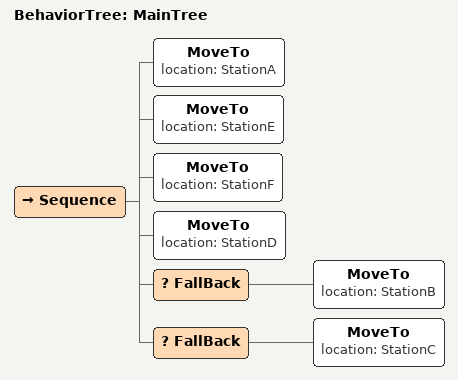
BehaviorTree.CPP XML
<root main_tree_to_execute = "MainTree">
    <BehaviorTree ID="MainTree">
        <Sequence>
            <MoveTo location="StationA"/>
            <MoveTo location="StationE"/>
            <MoveTo location="StationF"/>
            <MoveTo location="StationD"/>
            <FallBack>
                <MoveTo location="StationB"/>
            </FallBack>
            <FallBack>
                <MoveTo location="StationC"/>
            </FallBack>
        </Sequence>
    </BehaviorTree>
</root>
